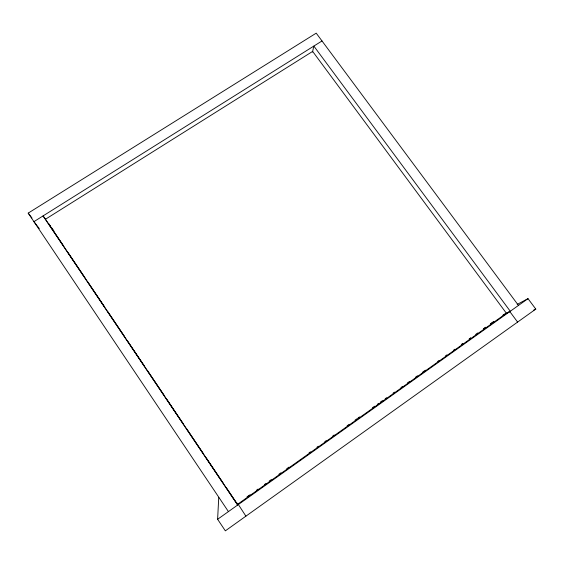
<?xml version="1.0" encoding="UTF-8"?>
<svg xmlns="http://www.w3.org/2000/svg" width="564" height="564" viewBox="0 0 564 564"><rect width="100%" height="100%" fill="white"/><g stroke="black" fill="none" stroke-linecap="round" stroke-linejoin="round"><path stroke-width="0.85" d="M517.174 304.419L528.01 298.645L535.8 309.093L225.346 530.844L217.619 519.282L218.74 497.42M312.491 52.078L313.838 46.086L510.272 311.25L503.68 314.698M246.997 496.877L248.428 495.855M269.218 481.085L271.369 479.562M358.098 417.931L359.536 416.916M372.437 407.751L374.588 406.221M380.319 402.146L382.47 400.616M461.324 344.597L462.755 343.575L461.331 344.653M469.206 338.992L470.644 337.97M483.545 328.805L485.696 327.275M490.715 323.715L493.578 321.677M248.696 495.742L250.134 494.72M256.599 490.13L258.037 489.108M264.502 484.511L265.94 483.489M278.87 474.303L281.02 472.773M286.773 468.691L288.923 467.161M309.037 452.864L310.475 451.849M316.94 447.252L318.378 446.23M324.843 441.64L326.281 440.618M332.746 436.021L334.184 434.999M347.114 425.813L349.271 424.283M355.017 420.201L357.167 418.671M377.281 404.374L378.719 403.359M385.184 398.762L386.622 397.74M393.087 393.15L394.525 392.128M400.99 387.531L402.428 386.509M407.455 382.942L409.612 381.405M415.358 377.323L417.515 375.793M422.542 372.219L425.418 370.174M437.629 361.503L439.067 360.481M445.532 355.884L446.963 354.862M453.435 350.272L454.866 349.25M469.234 339.042L470.672 338.019M475.699 334.445L477.856 332.915M483.602 328.833L485.759 327.303M490.786 323.729L493.662 321.684M217.619 519.282L528.01 298.645M322.009 40.96L33.925 221.645L39.283 228.561M228.427 511.597L28.2 213.114L316.207 33.156L518.478 305.42M502.82 315.234L509.821 311.575L517.604 322.086M533.431 310.242L535.8 309.093M28.2 213.114L31.965 217.993M45.635 219.481L43.061 215.913L237.655 505.034L236.676 502.602M48.715 223.76L50.252 225.903M51.282 227.327L53.848 230.895M245.904 516.159L237.677 503.497M48.539 223.619L63.774 246.249M68.195 252.813L84.896 277.636M87.843 282.014L104.552 306.83M107.992 311.941L124.2 336.024M127.64 341.135L144.349 365.951M147.296 370.329L163.997 395.152M166.944 399.531L183.653 424.347M186.599 428.725L203.301 453.541M206.248 457.926L222.956 482.742M226.397 487.853L237.204 503.906M506.401 313.274L237.416 504.435L45.458 219.241L312.646 51.409L506.401 313.274"/></g></svg>
